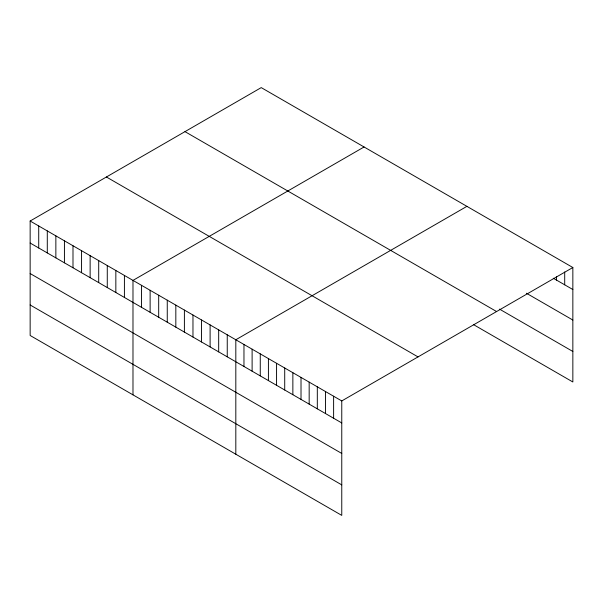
<?xml version="1.0" encoding="UTF-8"?>
<svg xmlns="http://www.w3.org/2000/svg" width="603" height="603" viewBox="0 0 603 603"><rect width="100%" height="100%" fill="white"/><g stroke="black" fill="none" stroke-linecap="round" stroke-linejoin="round"><path stroke-width="0.9" d="M30.15 221.022L341.765 400.935L341.765 515.392L30.15 335.487L30.15 221.022L261.235 87.608L572.85 267.513L572.85 381.978L473.423 324.572M364.069 146.974L132.984 280.395L132.984 394.852M466.903 206.347L235.818 339.76L235.818 454.225M341.765 400.935L572.85 267.513M553.29 278.232L572.85 289.523M526.396 293.216L572.85 320.035M499.503 309.12L572.85 351.466M184.978 131.635L496.593 311.54M106.407 176.996L418.022 356.908M30.15 243.032L341.765 422.944M30.15 273.543L341.765 453.448M30.15 304.975L341.765 484.887M564.702 271.983L564.702 284.82M556.554 276.445L556.554 280.116M333.617 396.224L333.617 418.233M325.462 391.52L325.462 413.53M317.314 386.817L317.314 408.826M309.166 382.114L309.166 404.123M301.018 377.403L301.018 399.412M292.862 372.699L292.862 394.709M284.714 367.996L284.714 390.005M276.566 363.292L276.566 385.302M268.418 358.581L268.418 380.591M260.262 353.878L260.262 375.888M252.114 349.175L252.114 371.184M243.966 344.471L243.966 366.481M227.248 334.816L227.248 356.825M218.678 329.871L218.678 351.881M210.108 324.919L210.108 346.929M201.538 319.974L201.538 341.984M192.968 315.022L192.968 337.032M184.397 310.078L184.397 332.087M175.827 305.133L175.827 327.143M167.257 300.181L167.257 322.19M158.687 295.236L158.687 317.246M150.124 290.292L150.124 312.294M141.554 285.34L141.554 307.349M124.414 275.443L124.414 297.452M115.844 270.498L115.844 292.508M107.274 265.554L107.274 287.563M98.704 260.602L98.704 282.611M90.133 255.657L90.133 277.666M81.563 250.705L81.563 272.714M72.993 245.76L72.993 267.77M64.431 240.816L64.431 262.825M55.86 235.863L55.86 257.873M47.29 230.919L47.29 252.928M38.72 225.974L38.72 247.976"/></g></svg>
